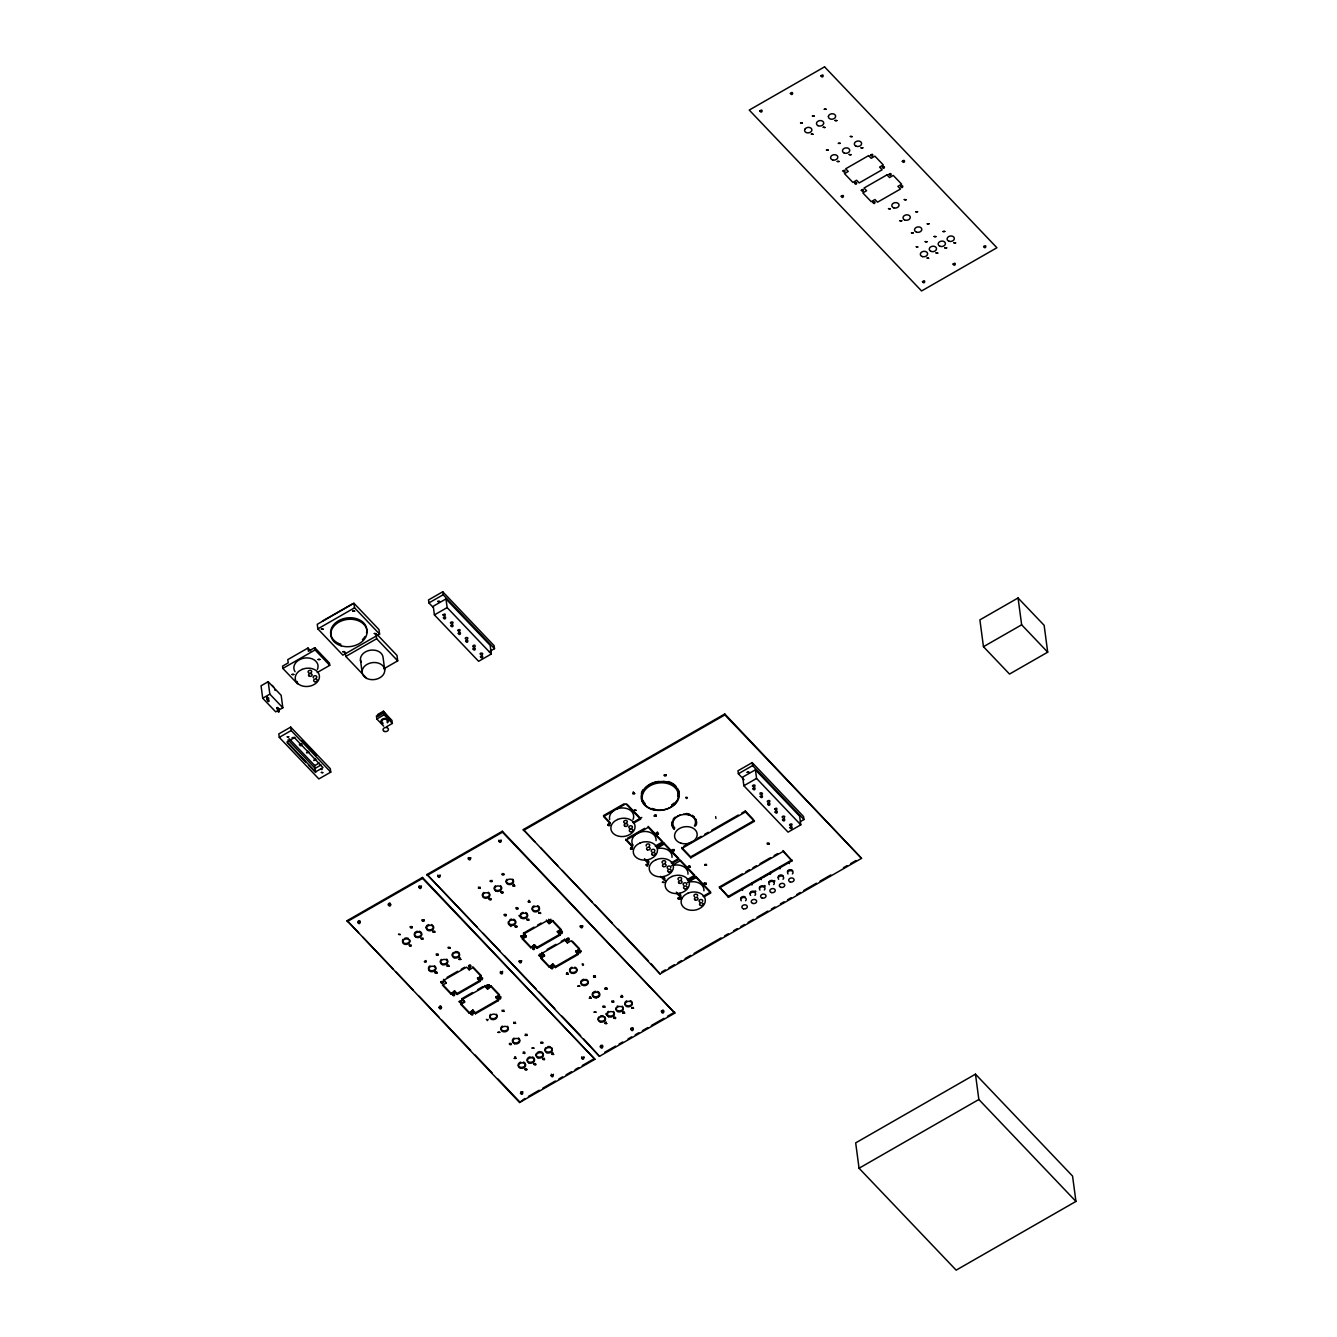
<?xml version="1.0" encoding="UTF-8"?>
<svg xmlns="http://www.w3.org/2000/svg" width="1337" height="1337" viewBox="0 0 1337 1337"><rect width="100%" height="100%" fill="white"/><g stroke="black" fill="none" stroke-linecap="round" stroke-linejoin="round"><path stroke-width="1.5" d="M540.9 1042.125L542.688 1042.208M580.174 925.839L581.328 926.942L582.865 925.973M470.875 857.769L469.287 858.972L468.284 857.585M600.263 1046.102C601.349 1049.545 604.909 1044.097 600.831 1045.4M426.319 926.825L426.386 928.463A3.643 2.724 -7.6 0 0 432.052 930.184A3.643 2.724 -7.6 0 0 431.584 925.488L430.681 925.321A3.643 2.724 -7.6 0 0 426.436 927.744M436.28 953.949L438.051 953.933M452.474 994.093C454.463 990.617 456.001 996.65 452.541 994.344M461.666 1000.845L459.243 1001.363M480.25 977.932L481.253 978.968L482.707 978.132M498.718 840.271L499.804 841.424L501.408 840.238M502.094 873.679L503.865 873.646M515.063 925.889L516.834 925.872M509.364 1043.478L511.135 1043.445M609.354 824.728C605.878 825.581 611.527 826.801 609.254 824.194M672.461 849.63L674.266 849.597M673.915 849.964C670.522 850.466 675.67 852.371 673.881 849.613M704.365 883.105L705.318 883.857M706.153 883.072L705.217 884.008M309.131 752.096L306.608 752.881L308.028 751.193M767.221 842.995L769.009 843.045M432.971 931.137L434.742 931.187M490.228 880.465L491.097 881.267L491.949 880.348M603.004 1006.059L604.759 1006.159M665.96 774.908L664.188 774.741L665.993 774.725M519.124 960.701L520.31 961.988L521.731 960.685M528.733 919.171L526.945 919.137M488.155 1019.429C486.167 1022.437 488.406 1019.095 486.35 1019.396M533.898 1063.517L534.65 1064.386L535.636 1063.55M421.122 937.855L421.84 938.741L422.843 937.922M502.177 1010.154L502.896 1011.056L503.848 1010.053M482.69 893.651L482.423 894.353A3.643 2.724 -7.6 0 0 487.337 897.027A3.643 2.724 -7.6 0 0 488.272 892.264M294.875 737.355L292.118 737.673M475.22 646.49C475.654 643.197 470.206 646.841 474.083 647.125M437.751 875.117L439.088 876.504L440.257 875.083M435.16 972.083L436.932 972.049L435.193 972.434M468.602 965.698C471.476 962.64 471.242 968.89 468.585 965.949M487.052 984.717L487.955 985.987L489.359 984.684M548.605 919.271L549.507 920.541L550.911 919.238M513.726 1022.17L514.595 1023.089L515.38 1022.153M608.034 824.177L609.655 824.678M608.803 825.247L609.003 823.742M672.21 849.647L674.049 850.098M689.658 867.044C690.109 864.254 686.199 868.047 689.608 867.061M678.076 897.963L678.711 898.815M678.411 898.882L680.132 899.199L678.945 898.865M678.845 899.049L679.363 897.829M704.098 883.122L706.07 883.423M706.404 864.337L704.649 864.538M580.943 951.242L578.486 951.192L580.927 950.757M581.645 1056.882L582.464 1058.336L584.135 1056.999M526.678 1068.931L524.906 1068.848M611.978 1000.761L612.747 1001.747L613.533 1000.694M633.337 1007.429L631.833 1007.797M443.249 981.96L440.826 981.742L443.182 981.241M449.9 947.398L448.162 947.231M478.462 887.049L479.114 888.069L480 887.066M316.234 760.018L313.777 760.469L315.014 758.631M322.167 769.46L320.93 769.427M409.339 944.54L409.974 945.577L410.96 944.741M685.68 797.487L687.402 797.47M582.314 964.746C583.484 966.785 584.202 963.359 582.197 963.81M525.341 1034.103L525.926 1035.172L526.878 1034.186M500.456 971.414L501.676 973.002L502.612 971.314M388.382 903.762L389.485 903.11M360.305 922.062C357.213 924.719 357.43 918.72 360.355 921.26M609.321 824.879L607.75 825.046M540.532 912.586L538.878 912.603M532.678 947.214L533.396 948.702L534.65 947.181M656.718 832.55C655.08 835.374 660.194 831.965 656.383 832.75M646.523 864.287L646.122 865.323L647.275 865.373M542.956 1058.169L543.474 1059.255L544.477 1058.302M678.427 897.779L677.909 898.648M754.787 786.49C756.508 783.499 750.007 785.538 753.483 786.858M687.201 797.704C685.731 800.144 687.368 796.819 685.731 797.571M605.076 1022.17L605.711 1023.29L606.346 1022.103M551.312 1074.179L551.897 1075.867L553.451 1074.279M769.544 802.1C771.516 799.208 764.881 800.88 768.207 802.401M522.934 937.137C524.305 933.56 518.121 937.621 522.65 937.287M439.271 1006.544L440.14 1006.059M447.21 964.98L448.831 965.347L447.243 965.815M452.558 623.56C454.948 620.886 448.162 621.872 451.221 623.744M520.929 1091.594L521.463 1093.415L522.817 1091.744M467.348 639.136C469.839 636.546 463.037 637.298 465.995 639.287M419.383 885.779C416.927 888.019 423.16 888.052 421.038 885.746M633.136 792.239C634.691 793.61 634.056 793.175 633.354 792.139M459.31 957.994L459.644 959.197L460.396 957.977M631.432 848.694L632.117 847.675L631.097 847.474M657.587 833.686L657.57 832.266M646.189 864.487L647.041 865.39M647.375 865.423C649.364 866.426 644.534 865.941 648.061 864.421M471.359 1012.477L471.526 1014.098L473.248 1012.828M784.201 817.759C786.708 815.169 779.889 815.921 782.847 817.91M679.28 898.915L679.865 897.745M791.604 825.547C793.961 822.188 786.54 824.862 790.952 825.748M523.335 1051.935L524.856 1052.353L523.486 1052.988M552.148 1052.904L552.549 1054.158L553.05 1052.871M322.418 621.087L352.366 603.906M353.937 603.254L317.253 624.312L317.855 628.875L342.89 655.147L379.591 634.106L378.973 629.543L353.937 603.254L354.539 607.817L379.591 634.106M317.855 628.875L354.539 607.817M310.652 650.835L307.978 648.027L287.773 659.626L288.224 662.885L282.558 666.144L282.859 668.416L297.533 683.809L297.232 681.536M317.203 672.528L329.738 665.341L329.437 663.068L314.763 647.66L308.412 651.303L307.978 648.027M282.859 668.416L315.064 649.932L314.763 647.66M268.185 681.703L261.049 685.797L262.704 698.232L275.689 711.852L282.826 707.758L281.171 695.34L268.185 681.703L269.84 694.137L282.826 707.758M489.175 651.737L494.506 648.662L494.105 645.687L442.748 591.773L428.525 599.945L428.926 602.92L433.205 607.416M262.704 698.232L269.84 694.137M428.926 602.92L443.149 594.764L442.748 591.773M266.698 697.229L268.72 698.131L268.369 701.524L266.698 697.229L268.369 701.524M267.082 700.187L267.433 696.794M366.856 678.527L345.798 656.434L376.65 638.735L376.165 635.092M445.973 598.943L433.255 606.246L434.408 614.903L478.613 661.297L491.331 653.994L490.178 645.336L445.973 598.943L447.143 607.6L491.331 653.994M434.408 614.903L447.143 607.6M276.809 707.841L278.848 708.76L278.48 712.153L276.809 707.841L278.848 708.76M384.003 668.701L397.707 660.846L396.972 655.381L377.335 634.757M290.697 727.094L278.815 733.913L279.283 737.372L318.858 778.936L330.757 772.117L330.289 768.658L290.697 727.094L291.165 730.554L330.757 772.117M279.283 737.372L291.165 730.554M390.387 720.108L383.435 711.217L377.753 714.493L378.003 716.331L382.265 713.891M386.51 726.776L392.359 723.434L391.958 720.442L383.736 711.802L376.432 715.997L376.833 718.972L383.686 726.175M376.833 718.972L384.12 714.794L383.736 711.802M315.599 771.85L287.037 741.885L294.424 737.64L322.986 767.605L315.599 771.85L314.763 765.583L319.192 763.043M321.047 764.998L315.131 768.391L288.007 739.913M427.021 874.482L502.344 831.263L674.817 1013.095L599.477 1056.33L427.021 874.482L477.276 927.243M347.119 920.675L422.459 877.456L594.915 1059.288L519.575 1102.507L347.119 920.675L358.6 932.725M427.138 875.434L502.478 832.199L502.344 831.263M347.236 921.611L422.576 878.392L422.459 877.456M523.285 829.575L724.771 713.975L861.546 858.354L660.043 973.954L523.285 829.575L534.783 841.658M523.402 830.528L724.888 714.911L724.771 713.975M612.012 810.707L603.455 815.62L610.123 822.606M612.797 810.255L623.995 803.821M1018.059 597.973L979.887 619.867L983.464 646.707L1009.519 674.065L1047.707 652.172L1044.13 625.315L1018.059 597.973L1021.652 624.814L1047.707 652.172M632.836 822.573L641.777 817.442M633.654 823.107L640.507 819.18L640.39 818.244L627.053 804.239M800.395 821.553L803.955 819.514L803.554 816.539L752.196 762.625L737.974 770.78L738.375 773.772L744.074 779.755M738.375 773.772L752.597 765.6L752.196 762.625M627.588 838.165L644.701 828.338M632.668 847.09L626 840.087L648.261 827.319L662.935 842.711L656.083 846.655M755.422 769.794L742.703 777.098L743.857 785.738L788.061 832.149L800.779 824.845L799.626 816.188L755.422 769.794L756.575 778.435L800.779 824.845M983.464 646.707L1021.652 624.814M743.857 785.738L756.575 778.435M655.247 846.104L662.801 841.775L648.127 826.366M658.322 846.421L664.088 843.112L678.745 858.504L671.191 862.85M657.353 847.992L664.205 844.065L664.088 843.112M530.772 947.766L534.399 944.657L530.772 947.766L522.383 938.975L526.143 936.819L523.469 933.193L534.065 927.109M537.591 925.087L541.117 923.065M447.093 977.347L457.689 971.28M461.215 969.241L464.741 967.219M523.586 934.128L546.549 920.976L549.089 923.65L552.699 920.558L549.089 923.65M450.87 993.959L442.48 985.168L446.24 983.013L443.7 980.322L466.646 967.152L469.187 969.843L472.914 967.704L481.303 976.495L477.576 978.634L480.133 981.325L457.187 994.477L454.496 990.851L450.87 993.959L454.63 991.803M523.519 937.304L526.026 935.867L523.469 933.193M683.491 846.471L692.315 841.408M697.63 838.366L701.156 836.344M704.683 834.305L708.226 832.282M711.752 830.26L738.258 815.052M741.784 813.03L745.327 811.007L752.982 819.046M690.778 857.819L690.661 856.867L754.252 820.383L754.386 821.319L690.778 857.819L681.853 848.443L745.444 811.943L745.327 811.007M672.026 863.384L678.878 859.457L664.205 844.065M671.592 865.707L680.149 860.794L694.822 876.203L687.97 880.13M534.533 945.61L537.09 948.301L560.036 935.131L557.345 931.505L561.072 929.365L552.699 920.558M477.576 978.634L481.17 975.559L472.797 966.751M557.479 932.441L561.206 930.301L552.816 921.511M537.09 948.301L536.956 947.348L559.902 934.179L557.345 931.505M457.187 994.477L457.053 993.541L480 980.372L477.443 977.698M547.117 949.404L555.941 944.34M561.222 941.298L564.766 939.276L567.44 942.903L571.166 940.763L579.556 949.571L575.829 951.71L578.369 954.384L555.423 967.553L552.749 963.927L549.123 967.019L552.883 964.863M469.22 1013.212L472.847 1010.12L469.22 1013.212L460.83 1004.421L464.591 1002.265L461.917 998.639L472.496 992.555M477.794 989.514L483.092 986.489M564.766 939.276L564.882 940.229L541.936 953.398L544.493 956.072L540.733 958.228L549.123 967.019M462.034 999.575L484.98 986.422L487.537 989.096L491.147 986.021L487.537 989.096M541.819 952.445L544.376 955.119L540.599 957.275L548.989 966.083M461.967 1002.75L464.474 1001.313L461.917 998.639M687.151 879.596L694.705 875.25L680.032 859.858M688.421 880.933L695.975 876.587L710.649 891.996L703.095 896.325M687.536 882.453L696.109 877.54L695.975 876.587M575.829 951.71L579.422 948.618L572.437 941.281M472.98 1011.056L475.521 1013.747L498.484 1000.577L495.793 996.951L499.52 994.812L491.147 986.021M495.927 997.887L499.654 995.764L491.264 986.957M555.423 967.553L555.306 966.601L578.252 953.431L575.695 950.757M475.521 1013.747L475.404 1012.794L498.35 999.625L495.793 996.951M782.964 850.516L792.039 860.844L728.431 897.344L719.373 886.999L742.336 873.83M745.862 871.808L749.405 869.769M752.932 867.746L756.475 865.724M760.001 863.685L770.597 857.619M774.14 855.58L777.666 853.558M703.93 896.876L710.783 892.949L696.109 877.54M719.49 887.952L783.098 851.468L792.039 860.844M728.431 897.344L728.314 896.392L791.905 859.908M763.277 877.072L770.563 872.894M596.051 997.903L599.578 995.898M661.715 971.966L665.308 969.91M668.918 967.838L674.316 964.746M677.909 962.69L681.502 960.618M685.112 958.562L690.51 955.454M694.104 953.398L721.094 937.906M724.687 935.85L728.281 933.778M733.679 930.686L737.272 928.63M740.882 926.558L744.475 924.502M748.068 922.43L753.466 919.338M757.076 917.266L767.856 911.082M771.466 909.01L775.059 906.954M780.457 903.845L784.05 901.79M787.66 899.717L791.253 897.662M796.651 894.57L800.245 892.498M803.838 890.425L816.439 883.205M820.032 881.15L830.829 874.95M843.43 867.73L847.023 865.657M850.616 863.602L856.014 860.493M604.725 1052.286L615.488 1046.119M619.081 1044.063L622.674 1041.991M628.056 1038.916L631.632 1036.86M635.225 1034.788L638.819 1032.732M642.395 1030.677L647.777 1027.585M651.37 1025.529L663.921 1018.326M667.514 1016.27L674.684 1012.159M519.575 1102.507L524.823 1098.479M528.416 1096.424L539.179 1090.24M542.772 1088.184L555.323 1080.981M558.916 1078.926L562.493 1076.87M566.086 1074.814L571.467 1071.722M575.06 1069.667L578.637 1067.611M582.23 1065.556L592.993 1059.372M975.475 1074.163L855.68 1142.884L859.056 1168.237L956.156 1270.15L1075.951 1201.428L1072.558 1176.075L975.475 1074.163L978.851 1099.499L1075.951 1201.428M859.056 1168.237L978.851 1099.499M528.566 900.453L528.9 901.723L529.469 900.453M566.788 972.617L567.055 973.904L567.69 972.634M621.354 995.363L621.354 996.617L622.407 995.53M481.855 654.829C485.097 652.907 478.395 652.055 480.518 654.712M689.14 867.128C692.482 864.989 685.781 866.66 689.825 866.978M560.972 930.97L560.838 932.725L562.409 931.254M539.897 953.933C536.822 956.039 543.607 956.089 540.85 953.916M679.614 898.715L678.594 899.066M589.851 996.733L590.219 998.037L590.536 996.717M514.728 1056.865L514.862 1058.152L515.614 1056.932M499.486 996.399L499.236 998.154L500.89 996.733M513.492 884.426L513.525 885.729L514.177 884.442M761.355 794.629C765.031 793.376 758.864 791.22 760.101 794.295M657.336 832.282L656.5 833.068L657.704 833.586M646.941 865.574L647.459 864.337M630.746 848.828L631.315 847.508M440.842 1006.042L441.528 1007.563L439.188 1007.563M301.46 743.807C296.697 743.021 301.61 748.302 301.928 744.224M390.187 903.16L390.655 904.731L388.332 904.564M424.514 961.27L426.102 960.568M724.888 714.911L861.546 858.354M752.597 765.6L803.955 819.514M745.444 811.943L754.386 821.319M443.149 594.764L494.506 648.662M690.661 856.867L681.72 847.491L681.853 848.443M719.373 886.999L728.314 896.392M640.507 819.18L625.85 803.788L603.572 816.556L610.24 823.559M632.535 846.137L625.866 839.135L626 840.087M644.484 858.688L648.478 862.883M661.765 876.821L665.776 881.033M676.388 892.163L681.72 897.762M644.618 859.624L648.612 863.836M660.562 876.37L664.556 880.565M676.505 893.116L681.837 898.715M376.65 638.735L397.707 660.846M540.532 847.691L557.796 865.808M562.108 870.337L592.324 902.04M595.199 905.065L612.446 923.182M618.212 929.215L648.412 960.935M651.286 963.944L660.043 973.954M502.478 832.199L674.817 1013.095M384.12 714.794L392.359 723.434M315.064 649.932L329.738 665.341M546.415 920.023L548.972 922.697M564.882 940.229L567.44 942.903M518.89 915.544L521.53 918.318M605.694 1013.897L608.335 1016.672M534.399 944.657L536.956 947.348M552.749 963.927L555.306 966.601M530.639 946.83L522.266 938.022L522.383 938.975M508.327 923.75L510.968 926.524M272.196 685.396L273.734 687.001M267.835 699.752L269.121 701.106M279.232 711.735L277.561 707.423M302.162 740.364L316.434 755.355M483.025 933.276L500.255 951.359M504.567 955.888L536.154 989.046M539.028 992.071L554.822 1008.65M562.008 1016.187L580.676 1035.774M583.55 1038.799L599.477 1056.33M422.576 878.392L594.915 1059.288M289.059 738.609L314.763 765.583M287.305 742.82L305.672 762.123M308.513 765.082L315.582 772.502M484.863 985.469L487.42 988.143M454.496 990.851L457.053 993.541M472.847 1010.12L475.404 1012.794M443.75 985.687L450.736 993.007M469.086 1012.276L460.713 1003.469L460.83 1004.421M362.912 937.254L393.061 968.907M395.936 971.932L413.166 990.015M418.916 996.048L439.021 1017.156M441.895 1020.164L470.624 1050.314M474.919 1054.843L492.166 1072.926M497.899 1078.959L519.441 1101.571M655.865 814.868L654.244 815.57L655.966 815.035M520.745 935.8L522.232 936.452L523.185 935.282M789.131 861.697L789.365 863.552M779.772 867.061L780.006 868.916M770.279 872.309L770.53 874.147M761.054 877.807L761.288 879.646M751.695 883.172L751.929 885.027M742.336 888.537L742.57 890.392M715.679 816.606L715.93 818.495M579.422 948.618L579.556 949.571M559.902 934.179L560.036 935.131M544.376 955.119L544.493 956.072M526.026 935.867L526.143 936.819M498.35 999.625L498.484 1000.577M481.17 975.559L481.303 976.495M480 980.372L480.133 981.325M469.07 968.89L469.187 969.843M464.474 1001.313L464.591 1002.265M446.24 983.013L443.566 979.369L443.7 980.322M384.722 669.787A11.381 8.54 -7.6 0 0 367.023 664.389A11.381 8.54 -7.6 0 0 368.511 679.096A11.381 8.54 -7.6 0 0 384.722 669.787L383.05 657.336A11.381 8.54 -7.6 0 0 369.43 650.384A11.381 8.54 -7.6 0 0 361.057 662.082M383.435 711.217L383.686 713.072M360.455 659.926L362.126 672.394M345.314 652.79L345.798 656.434M678.06 789.214A19.102 14.339 -7.6 0 1 678.812 796.601M676.472 801.415A19.102 14.339 -7.6 0 1 672.16 805.459M654.963 809.169A19.102 14.339 -7.6 0 1 651.854 808.467M644.384 804.038A19.102 14.339 -7.6 0 1 642.144 800.813M641.392 793.426A19.102 14.339 -7.6 0 1 642.947 789.766M668.35 781.577A19.102 14.339 -7.6 0 1 675.82 785.989M674.216 829.508A12.284 9.209 -7.6 0 1 681.82 814.801A12.284 9.209 -7.6 0 1 696.343 824.728M788.061 873.963A2.724 2.056 -7.6 0 1 788.579 871.189A2.724 2.056 -7.6 0 1 792.256 871.122A2.724 2.056 -7.6 0 1 792.373 873.897M778.702 879.328A2.724 2.056 -7.6 0 1 779.22 876.554A2.724 2.056 -7.6 0 1 782.897 876.487A2.724 2.056 -7.6 0 1 783.014 879.261M769.343 884.693A2.724 2.056 -7.6 0 1 769.861 881.919A2.724 2.056 -7.6 0 1 773.538 881.868A2.724 2.056 -7.6 0 1 773.655 884.626M759.984 890.074A2.724 2.056 -7.6 0 1 760.502 887.283A2.724 2.056 -7.6 0 1 764.179 887.233A2.724 2.056 -7.6 0 1 764.296 890.007M750.625 895.439A2.724 2.056 -7.6 0 1 751.143 892.665A2.724 2.056 -7.6 0 1 754.82 892.598A2.724 2.056 -7.6 0 1 754.937 895.372M741.266 900.804A2.724 2.056 -7.6 0 1 741.784 898.029A2.724 2.056 -7.6 0 1 745.461 897.963A2.724 2.056 -7.6 0 1 745.578 900.737M759.383 888.152A2.724 2.056 -7.6 0 1 759.65 887.083M760.034 886.615A2.724 2.056 -7.6 0 1 764.664 886.999M768.792 882.236A2.724 2.056 -7.6 0 1 769.009 881.718M769.393 881.25A2.724 2.056 -7.6 0 1 774.023 881.635M778.101 877.406A2.724 2.056 -7.6 0 1 778.368 876.353M778.752 875.869A2.724 2.056 -7.6 0 1 780.607 875.05M781.326 875.05A2.724 2.056 -7.6 0 1 783.382 876.27M750.024 893.517A2.724 2.056 -7.6 0 1 750.291 892.447M750.675 891.98A2.724 2.056 -7.6 0 1 755.305 892.381M695.741 819.029A12.284 9.209 -7.6 0 1 695.223 826.132M674.099 828.556A12.284 9.209 -7.6 0 1 672.177 821.737M673.163 819.38A12.284 9.209 -7.6 0 1 674.918 817.258M686.466 813.531A12.284 9.209 -7.6 0 1 689.508 814.116M692.182 815.286A12.284 9.209 -7.6 0 1 694.304 816.957M740.665 898.882A2.724 2.056 -7.6 0 1 740.932 897.829M741.316 897.344A2.724 2.056 -7.6 0 1 745.16 896.91M787.46 872.042A2.724 2.056 -7.6 0 1 787.727 870.972M788.111 870.504A2.724 2.056 -7.6 0 1 789.966 869.685M790.685 869.668A2.724 2.056 -7.6 0 1 792.741 870.905M597.522 991.469A3.643 2.724 -7.6 0 1 599.21 995.029A3.643 2.724 -7.6 0 1 594.38 996.583A3.643 2.724 -7.6 0 1 592.675 993.04M593.193 992.405A3.643 2.724 -7.6 0 1 595.667 991.319M537.675 905.734A3.643 2.724 -7.6 0 1 538.443 909.862A3.643 2.724 -7.6 0 1 532.895 910.029A3.643 2.724 -7.6 0 1 534.065 905.851M506.339 881.551A3.643 2.724 -7.6 0 1 510.584 879.128L511.486 879.295A3.643 2.724 -7.6 0 1 511.954 884.008A3.643 2.724 -7.6 0 1 506.288 882.27L506.222 880.632A3.643 2.724 -7.6 0 1 507.041 879.278M500.623 885.762A3.643 2.724 -7.6 0 1 500.255 889.657A3.643 2.724 -7.6 0 1 495.141 889.673A3.643 2.724 -7.6 0 1 495.509 885.779M574.793 967.186A3.643 2.724 -7.6 0 1 576.481 970.746A3.643 2.724 -7.6 0 1 571.651 972.3A3.643 2.724 -7.6 0 1 569.946 968.74M570.464 968.105A3.643 2.724 -7.6 0 1 572.019 967.219M622.206 1006.176A3.643 2.724 -7.6 0 1 620.435 1010.839A3.643 2.724 -7.6 0 1 616.09 1007.663M617.076 1006.393A3.643 2.724 -7.6 0 1 617.844 1005.925M483.175 892.999A3.643 2.724 -7.6 0 1 483.844 892.464M613.482 1011.457A3.643 2.724 -7.6 0 1 611.26 1016.02A3.643 2.724 -7.6 0 1 607.282 1012.577M607.733 1011.925A3.643 2.724 -7.6 0 1 608.385 1011.357M513.525 919.238A3.643 2.724 -7.6 0 1 515.38 922.563A3.643 2.724 -7.6 0 1 511.035 924.519A3.643 2.724 -7.6 0 1 508.411 921.527M509.915 919.672A3.643 2.724 -7.6 0 1 511.687 919.104M525.708 912.519A3.643 2.724 -7.6 0 1 526.427 916.798A3.643 2.724 -7.6 0 1 520.728 916.53A3.643 2.724 -7.6 0 1 522.968 912.402M604.742 1016.722A3.643 2.724 -7.6 0 1 604.057 1020.432A3.643 2.724 -7.6 0 1 599.16 1020.532A3.643 2.724 -7.6 0 1 598.993 1016.839M600.53 1015.936A3.643 2.724 -7.6 0 1 603.305 1015.886M585.807 979.352A3.643 2.724 -7.6 0 1 586.676 983.999A3.643 2.724 -7.6 0 1 580.86 982.545M580.843 981.826A3.643 2.724 -7.6 0 1 581.562 980.472M582.213 979.921A3.643 2.724 -7.6 0 1 583.951 979.269M632.017 1002.215A3.643 2.724 -7.6 0 1 629.426 1005.725A3.643 2.724 -7.6 0 1 624.997 1004.02M624.997 1002.6A3.643 2.724 -7.6 0 1 626.702 1000.845M630.329 1000.644A3.643 2.724 -7.6 0 1 631.649 1001.58M512.773 879.194A3.643 2.724 -7.6 0 1 510.985 883.423A3.643 2.724 -7.6 0 1 506.171 881.317M551.746 1047.773A3.643 2.724 -7.6 0 1 550.677 1051.45A3.643 2.724 -7.6 0 1 545.814 1051.233A3.643 2.724 -7.6 0 1 546.048 1047.523M547.669 1046.721A3.643 2.724 -7.6 0 1 550.426 1046.838M507.408 1026.298A3.643 2.724 -7.6 0 1 506.773 1030.192A3.643 2.724 -7.6 0 1 501.676 1030.008A3.643 2.724 -7.6 0 1 502.311 1026.114M433.305 925.989A3.643 2.724 -7.6 0 1 430.631 929.733A3.643 2.724 -7.6 0 1 426.269 927.51M426.319 926.792A3.643 2.724 -7.6 0 1 426.62 926.106M427.138 925.471A3.643 2.724 -7.6 0 1 428.676 924.586M431.45 924.536A3.643 2.724 -7.6 0 1 432.252 924.886M525.257 1063.517A3.643 2.724 -7.6 0 1 521.664 1067.394A3.643 2.724 -7.6 0 1 518.572 1063.65M519.09 1063.032A3.643 2.724 -7.6 0 1 520.628 1062.13M523.402 1062.079A3.643 2.724 -7.6 0 1 524.839 1062.915M496.929 1015.518A3.643 2.724 -7.6 0 1 493.119 1018.677A3.643 2.724 -7.6 0 1 489.743 1015.635M490.044 1014.933A3.643 2.724 -7.6 0 1 490.562 1014.298M496.311 1014.215A3.643 2.724 -7.6 0 1 496.729 1014.833M532.059 1056.899A3.643 2.724 -7.6 0 1 534.265 1060.091A3.643 2.724 -7.6 0 1 530.104 1062.28A3.643 2.724 -7.6 0 1 527.162 1059.472M527.38 1058.77A3.643 2.724 -7.6 0 1 527.831 1058.119M528.483 1057.55A3.643 2.724 -7.6 0 1 530.187 1056.865M446.558 959.114A3.643 2.724 -7.6 0 1 446.525 962.991A3.643 2.724 -7.6 0 1 441.394 963.258A3.643 2.724 -7.6 0 1 441.427 959.381M459.477 954.25A3.643 2.724 -7.6 0 1 454.346 956.941A3.643 2.724 -7.6 0 1 453.393 952.496M455.048 951.743A3.643 2.724 -7.6 0 1 457.789 951.927M458.507 952.345A3.643 2.724 -7.6 0 1 459.393 953.548M519.658 1039.802A3.643 2.724 -7.6 0 1 514.478 1042.776A3.643 2.724 -7.6 0 1 514.01 1038.08M518.405 1037.997A3.643 2.724 -7.6 0 1 519.475 1039.116M409.473 939.543A3.643 2.724 -7.6 0 1 406.515 943.437A3.643 2.724 -7.6 0 1 402.521 940.546L402.788 939.844A3.643 2.724 -7.6 0 1 403.273 939.192M404.777 938.256A3.643 2.724 -7.6 0 1 406.649 937.989L407.551 938.139A3.643 2.724 -7.6 0 1 408.37 938.457M542.855 1052.921A3.643 2.724 -7.6 0 1 539.596 1057.166A3.643 2.724 -7.6 0 1 536.572 1053.172M537.942 1052.102A3.643 2.724 -7.6 0 1 542.304 1052.369M434.425 965.782A3.643 2.724 -7.6 0 1 433.74 970.344A3.643 2.724 -7.6 0 1 428.475 968.439M428.508 967.721A3.643 2.724 -7.6 0 1 430.013 965.866M421.255 932.524A3.643 2.724 -7.6 0 1 419.283 936.385A3.643 2.724 -7.6 0 1 414.503 934.864A3.643 2.724 -7.6 0 1 417.294 931.254M419.166 931.254A3.643 2.724 -7.6 0 1 420.72 931.956M340.868 644.284A18.2 13.654 -7.6 0 1 331.76 627.621A18.2 13.654 -7.6 0 1 353.62 618.012A18.2 13.654 -7.6 0 1 366.539 633.003M365.051 636.479A18.2 13.654 -7.6 0 1 362.461 639.621M274.753 689.976A3.426 2.574 -7.6 0 1 275.355 690.444M295.042 671.692A12.167 9.125 -7.6 0 1 305.271 657.971A12.167 9.125 -7.6 0 1 317.404 669.419M313.51 677.943A1.822 1.37 -7.6 0 1 313.978 676.021A1.822 1.37 -7.6 0 1 316.501 676.238A1.822 1.37 -7.6 0 1 316.017 678.16M309.382 673.063A1.822 1.37 -7.6 0 1 308.346 671.107A1.822 1.37 -7.6 0 1 311.203 670.706A1.822 1.37 -7.6 0 1 310.752 672.879M755.238 890.91A3.693 2.758 -7.6 0 1 755.873 891.411M764.597 885.545A3.693 2.758 -7.6 0 1 765.232 886.047M774.457 880.548A3.693 2.758 -7.6 0 1 774.892 881.167M383 723.802A3.693 2.758 -7.6 0 1 381.429 719.974A3.693 2.758 -7.6 0 1 386.727 718.821A3.693 2.758 -7.6 0 1 387.379 722.849M382.817 722.866A2.724 2.056 -7.6 0 1 382.382 720.125A2.724 2.056 -7.6 0 1 385.975 719.356A2.724 2.056 -7.6 0 1 387.045 721.947M616.307 809.186A12.167 9.125 -7.6 0 1 629.643 809.821A12.167 9.125 -7.6 0 1 633.019 819.481M609.672 819.531A12.167 9.125 -7.6 0 1 613.666 810.64M630.295 828.505A1.822 1.37 -7.6 0 1 628.992 826.65A1.822 1.37 -7.6 0 1 631.799 826.032A1.822 1.37 -7.6 0 1 631.649 828.221M624.997 823.124A1.822 1.37 -7.6 0 1 623.961 821.152A1.822 1.37 -7.6 0 1 626.836 820.751A1.822 1.37 -7.6 0 1 626.385 822.923M678.177 792.941A18.2 13.654 -7.6 0 1 677.926 796.534M673.848 803.153A18.2 13.654 -7.6 0 1 671.592 804.958M645.136 803.604A18.2 13.654 -7.6 0 1 642.997 800.545M642.295 793.51A18.2 13.654 -7.6 0 1 658.74 781.426M663.47 781.36A18.2 13.654 -7.6 0 1 677.207 789.498M683.341 814.266A11.381 8.54 -7.6 0 1 694.404 825.882M674.834 828.121A11.381 8.54 -7.6 0 1 680.449 814.885M633.086 845.268A12.167 9.125 -7.6 0 1 641.727 831.781A12.167 9.125 -7.6 0 1 656.083 840.622M651.854 851.786A1.822 1.37 -7.6 0 1 651.671 849.864A1.822 1.37 -7.6 0 1 654.228 849.563A1.822 1.37 -7.6 0 1 654.411 851.485M646.339 846.054A1.822 1.37 -7.6 0 1 646.924 844.232A1.822 1.37 -7.6 0 1 649.347 844.366A1.822 1.37 -7.6 0 1 649.18 846.221M649.03 862.014A12.167 9.125 -7.6 0 1 648.044 859.791M657.67 848.527A12.167 9.125 -7.6 0 1 672.026 857.368M667.815 868.515A1.822 1.37 -7.6 0 1 667.514 866.694A1.822 1.37 -7.6 0 1 669.921 866.175A1.822 1.37 -7.6 0 1 670.622 867.914M662.567 863.067A1.822 1.37 -7.6 0 1 662.634 861.128A1.822 1.37 -7.6 0 1 665.191 861.028A1.822 1.37 -7.6 0 1 665.124 862.967M664.99 878.743A12.167 9.125 -7.6 0 1 663.988 876.537M673.631 865.273A12.167 9.125 -7.6 0 1 687.97 874.114M683.759 885.261A1.822 1.37 -7.6 0 1 683.458 883.439A1.822 1.37 -7.6 0 1 685.864 882.921A1.822 1.37 -7.6 0 1 686.566 884.659M678.511 879.813A1.822 1.37 -7.6 0 1 678.578 877.874A1.822 1.37 -7.6 0 1 681.135 877.774A1.822 1.37 -7.6 0 1 681.085 879.713M680.934 895.489A12.167 9.125 -7.6 0 1 679.948 893.283M689.574 882.002A12.167 9.125 -7.6 0 1 703.93 890.843M700.103 902.174A1.822 1.37 -7.6 0 1 699.251 900.403A1.822 1.37 -7.6 0 1 701.674 899.617A1.822 1.37 -7.6 0 1 702.527 901.389M694.471 896.559A1.822 1.37 -7.6 0 1 694.421 894.704A1.822 1.37 -7.6 0 1 696.861 894.369A1.822 1.37 -7.6 0 1 697.329 896.158M541.034 1043.077L542.805 1042.977L541.034 1043.077M620.936 996.884L622.708 996.784L620.936 996.884M943.036 231.535L944.808 231.435L943.036 231.535M525.274 1035.39L527.062 1035.306L525.274 1035.39M605.176 989.196L606.965 989.113L605.176 989.196M605.059 988.26L606.831 988.16L605.059 988.26M927.276 223.847L929.065 223.747L927.276 223.847M500.305 972.868C502.745 976.595 503.748 969.425 500.305 972.868M580.308 926.792C582.748 930.502 583.751 923.332 580.308 926.792M902.291 161.326C904.748 165.036 905.751 157.883 902.291 161.326M450.82 625.683C453.21 629.409 454.279 622.257 450.82 625.683M760.252 796.534C762.658 800.261 763.728 793.092 760.252 796.534M388.399 904.982C390.705 908.759 391.958 901.606 388.399 904.982M468.301 858.789C470.607 862.566 471.861 855.413 468.301 858.789M790.401 93.423C792.707 97.2 793.961 90.064 790.401 93.423M520.494 1093.231C522.784 1097.008 524.054 1089.872 520.494 1093.231M600.397 1047.038C602.686 1050.832 603.956 1043.679 600.397 1047.038M922.497 281.689C924.786 285.466 926.056 278.313 922.497 281.689M287.271 736.804L288.692 736.787L287.271 736.804M292.001 674.5L293.789 674.466L292.001 674.5M318.139 659.492L319.944 659.459L318.139 659.492M357.865 922.513C360.104 926.324 361.475 919.171 357.865 922.513M437.7 601.449L439.505 601.416L437.7 601.449M418.949 887.417C421.188 891.211 422.542 884.075 418.949 887.417M422.191 919.873L423.963 919.839L422.191 919.873M422.308 920.825L424.08 920.792L422.308 920.825M424.498 961.721L426.286 961.687L424.498 961.721M437.767 876.32C440.007 880.13 441.377 872.977 437.767 876.32M436.397 954.902L438.185 954.869L436.397 954.902M435.294 973.035L437.065 973.002L435.294 973.035M465.644 641.208C467.883 645.002 469.237 637.866 465.644 641.208M473.047 648.98C475.287 652.774 476.657 645.637 473.047 648.98M452.625 994.795C454.68 998.288 455.917 991.736 452.625 994.795M480.451 656.751C482.707 660.562 484.061 653.409 480.451 656.751M459.059 959.398L460.83 959.364L459.059 959.398M459.31 1001.831C461.365 1005.307 462.619 998.756 459.31 1001.831M468.735 966.634C470.791 970.127 472.028 963.576 468.735 966.634M470.975 1014.064C473.031 1017.541 474.267 1010.989 470.975 1014.064M480.384 978.868C482.44 982.361 483.693 975.809 480.384 978.868M487.086 985.904C489.141 989.38 490.378 982.829 487.086 985.904M498.851 841.224C501.091 845.034 502.445 837.881 498.851 841.224M502.211 874.632L503.982 874.599L502.211 874.632M504.4 915.527L506.171 915.678L504.484 915.344M504.283 914.575L506.054 914.541L504.283 914.575M497.999 1032.348L499.771 1032.331L497.999 1032.348M516.299 908.709L518.087 908.692L516.299 908.709M516.182 907.773L517.937 907.923L516.249 907.589M515.196 926.842L516.968 926.808L515.196 926.842M509.497 1044.414L511.252 1044.565L509.564 1044.247M513.776 1023.29L515.547 1023.273L513.776 1023.29M514.277 1058.352L516.049 1058.319L514.277 1058.352M532.527 948.601C534.583 952.094 535.819 945.543 532.527 948.601M538.961 913.204L540.733 913.355L539.028 913.037M539.212 955.637C541.268 959.13 542.521 952.579 539.212 955.637M548.638 920.458C550.694 923.934 551.93 917.383 548.638 920.458M542.889 1059.439L544.644 1059.589L542.956 1059.272M550.744 966.918C552.799 970.411 554.053 963.86 550.744 966.918M550.877 967.871C552.916 971.347 554.17 964.796 550.877 967.871M560.287 932.674C562.342 936.167 563.596 929.616 560.287 932.674M566.855 938.758C568.91 942.251 570.164 935.699 566.855 938.758M566.988 939.71C569.044 943.187 570.281 936.652 566.988 939.71M577.902 986.154L579.673 986.138L577.902 986.154M589.4 998.238L591.171 998.204L589.4 998.238M593.678 977.113L595.45 977.08L593.678 977.113M593.544 976.16L595.333 976.127L593.544 976.16M594.18 1012.159L595.951 1012.142L594.18 1012.159M632.886 793.643L634.674 793.61L632.886 793.643M630.496 848.828L632.284 848.794L630.496 848.828M622.658 1012.31L624.429 1012.276L622.658 1012.31M622.775 1013.245L624.563 1013.229L622.775 1013.245M654.345 816.172L656.149 816.138L654.345 816.172M656.651 833.82L658.439 833.803L656.651 833.82M664.322 775.61L666.127 775.577L664.322 775.61M662.4 882.32L664.171 882.47L662.467 882.136M688.538 867.312L690.343 867.278L688.538 867.312M759.867 110.971C762.107 114.765 763.46 107.629 759.867 110.971M704.499 884.058L706.287 884.024L704.499 884.058M747.149 772.285L748.937 772.268L747.149 772.285M820.935 75.875C823.191 79.668 824.545 72.532 820.935 75.875M824.311 109.266L826.082 109.25L824.311 109.266M774.691 809.069C776.931 812.863 778.284 805.726 774.691 809.069M775.092 812.044C777.332 815.854 778.686 808.701 775.092 812.044M828.439 116.219L828.388 116.921A3.643 2.724 -7.6 0 0 834.054 118.642A3.643 2.724 -7.6 0 0 833.586 113.946L832.684 113.762A3.643 2.724 -7.6 0 0 828.439 116.202M826.5 150.162L828.288 150.145L826.5 150.162M782.496 819.832C784.735 823.625 786.089 816.489 782.496 819.832M837.28 161.493L839.068 161.459L837.28 161.493M838.399 143.36L840.188 143.326L838.399 143.36M789.9 827.603C792.139 831.397 793.51 824.26 789.9 827.603M854.627 183.253C856.683 186.745 857.919 180.194 854.627 183.253M861.061 147.855L862.833 147.822L861.061 147.855M861.312 190.289C863.368 193.765 864.621 187.213 861.312 190.289M870.738 155.092C872.794 158.585 874.03 152.034 870.738 155.092M872.961 202.505C875.016 205.998 876.27 199.447 872.961 202.505M882.387 167.326C884.442 170.802 885.679 164.267 882.387 167.326M889.072 174.362C891.127 177.838 892.381 171.286 889.072 174.362M899.985 220.806L901.773 220.772L899.985 220.806M911.483 232.872L913.271 232.855L911.483 232.872M915.778 211.747L917.55 211.731L915.778 211.747M916.263 246.81L918.034 246.961L916.346 246.643M944.875 247.897L946.663 247.863L944.875 247.897M704.749 865.123L706.538 865.106L704.749 865.123M342.84 651.687L344.628 651.687L342.84 651.687M634.223 810.272L636.011 810.306L634.223 810.272M443.032 614.836C445.037 618.73 446.792 611.611 443.032 614.836M443.416 617.828C445.438 621.705 447.193 614.602 443.416 617.828M752.865 788.663C754.887 792.557 756.642 785.437 752.865 788.663M498.751 998.087C500.573 1001.647 502.211 995.146 498.751 998.087M578.654 951.894C580.475 955.454 582.113 948.952 578.654 951.894M900.737 186.528C902.575 190.105 904.213 183.587 900.737 186.528M767.354 843.948L769.143 843.998L767.354 843.948M410.325 926.658L412.08 926.708L410.325 926.658M410.442 927.594L412.214 927.661L410.442 927.594M433.088 932.073L434.859 932.14L433.088 932.073M490.345 881.417L492.116 881.467L490.345 881.417M512.99 885.896L514.762 885.946L512.99 885.896M812.445 116.052L814.216 116.118L812.445 116.052M835.09 120.531L836.862 120.597L835.09 120.531M321.398 629.125L323.17 629.192L321.398 629.125M581.628 1058.085C583.5 1062.029 585.506 1054.943 581.628 1058.085M661.414 1010.939C663.269 1014.883 665.274 1007.814 661.414 1010.939M661.531 1011.892C663.403 1015.836 665.408 1008.75 661.531 1011.892M983.631 246.543C985.503 250.47 987.508 243.401 983.631 246.543M525.073 1069.617L526.828 1069.7L525.073 1069.617M604.976 1023.423L606.731 1023.507L604.976 1023.423M927.076 258.074L928.797 258.325L927.159 257.907M551.078 1075.6C552.916 1079.561 554.972 1072.491 551.078 1075.6M630.847 1028.471C632.685 1032.415 634.741 1025.345 630.847 1028.471M630.98 1029.423C632.819 1033.367 634.874 1026.298 630.98 1029.423M953.08 264.058C954.919 268.002 956.974 260.949 953.08 264.058M532.109 1048.058L533.881 1048.158L532.109 1048.058M612.012 1001.881L613.783 1001.965L612.012 1001.881M934.112 236.515L935.883 236.616L934.112 236.515M523.218 1053.188L524.94 1053.472L523.319 1053.021M603.121 1006.995L604.892 1007.112L603.121 1006.995M925.221 241.646L926.976 241.763L925.221 241.646M551.847 1054.291L553.602 1054.392L551.847 1054.291M631.749 1008.098L633.504 1008.198L631.749 1008.098M953.849 242.749L955.604 242.849L953.849 242.749M457.872 630.329C459.577 634.323 461.85 627.287 457.872 630.329M458.273 633.303C459.978 637.298 462.251 630.262 458.273 633.303M767.705 804.155C769.427 808.15 771.7 801.114 767.705 804.155M441.009 982.444C442.48 986.138 444.72 979.703 441.009 982.444M843.012 170.902C844.483 174.579 846.722 168.161 843.012 170.902M352.851 611.026L354.623 611.193L352.851 611.026M439.238 1007.73C440.792 1011.775 443.316 1004.789 439.238 1007.73M519.241 961.654C520.795 965.682 523.319 958.696 519.241 961.654M841.24 196.188C842.795 200.232 845.318 193.23 841.24 196.188M448.346 948L450.084 948.184L448.346 948M528.249 901.807L529.987 901.99L528.249 901.807M850.332 136.458L852.087 136.625L850.332 136.458M398.576 934.346L400.315 934.53L398.576 934.346M478.479 888.152L480.217 888.353L478.479 888.152M800.579 122.803L802.317 122.987L800.579 122.803M321.381 772.468L322.769 772.636L321.381 772.468M447.226 966.099L448.948 966.3L447.226 966.099M527.129 919.906L528.85 920.107L527.129 919.906M849.212 154.557L850.95 154.758L849.212 154.557M534.031 1064.453L535.769 1064.67L534.031 1064.453M566.437 973.971L568.175 974.188L566.437 973.971M613.8 1017.323L615.538 1017.541L613.8 1017.323M613.934 1018.276L615.655 1018.476L614.051 1018.109M888.537 208.622L890.275 208.823L888.537 208.622M936.034 252.91L937.755 253.128L936.034 252.91M409.356 945.643L411.077 945.861L409.356 945.643M489.125 898.497L490.863 898.731L489.125 898.497M489.258 899.45L490.98 899.667L489.258 899.45M811.358 134.101L813.08 134.318L811.358 134.101M374.327 633.521L376.081 633.755L374.327 633.521M421.239 938.808L422.96 939.042L421.239 938.808M501.024 891.662L502.745 891.913L501.024 891.662M501.141 892.615L502.862 892.849L501.141 892.615M823.241 127.249L824.962 127.5L823.241 127.249M502.294 1011.106L504.032 1011.357L502.294 1011.106M904.297 199.564L906.035 199.815L904.297 199.564M402.905 940.78L402.654 941.482A3.643 2.724 -7.6 0 0 405.395 944.39A3.643 2.724 -7.6 0 0 409.674 942.351A3.643 2.724 -7.6 0 0 407.685 939.092L406.766 938.942A3.643 2.724 -7.6 0 0 402.905 940.78M482.807 894.603L482.557 895.305A3.643 2.724 -7.6 0 0 485.298 898.213A3.643 2.724 -7.6 0 0 489.576 896.158A3.643 2.724 -7.6 0 0 487.587 892.899L486.668 892.748A3.643 2.724 -7.6 0 0 482.807 894.603M804.907 129.238L804.64 129.94A3.643 2.724 -7.6 0 0 807.398 132.848A3.643 2.724 -7.6 0 0 811.676 130.809A3.643 2.724 -7.6 0 0 809.67 127.533L808.768 127.399A3.643 2.724 -7.6 0 0 804.907 129.238M824.578 66.85L749.238 110.069L921.577 290.965L996.917 247.746L824.578 66.85M868.632 155.61L845.686 168.78L848.243 171.454L844.483 173.609L852.872 182.417L856.633 180.261L859.19 182.935L882.136 169.766L879.579 167.092L883.306 164.952L874.916 156.162L871.189 158.301L868.632 155.61M886.983 174.863L864.036 188.032L866.593 190.723L862.833 192.879L871.206 201.67L874.966 199.514L877.523 202.188L900.469 189.035L897.912 186.344L901.639 184.205L893.266 175.414L889.54 177.554L886.983 174.863M302.062 669.402L299.404 670.873A12.167 9.125 -7.6 0 0 297.198 682.956A12.167 9.125 -7.6 0 0 312.607 685.279L315.248 683.825A12.167 9.125 -7.6 0 0 317.454 671.726A12.167 9.125 -7.6 0 0 302.062 669.402M617.677 819.447L615.037 820.918A12.167 9.125 -7.6 0 0 612.814 833.001A12.167 9.125 -7.6 0 0 628.223 835.341L630.863 833.87A12.167 9.125 -7.6 0 0 633.086 821.787A12.167 9.125 -7.6 0 0 617.677 819.447M640.089 842.978L637.448 844.449A12.167 9.125 -7.6 0 0 635.242 856.532A12.167 9.125 -7.6 0 0 650.634 858.872L653.275 857.401A12.167 9.125 -7.6 0 0 655.498 845.318A12.167 9.125 -7.6 0 0 640.089 842.978M656.049 859.724L653.392 861.195A12.167 9.125 -7.6 0 0 651.186 873.278A12.167 9.125 -7.6 0 0 666.595 875.618L669.235 874.147A12.167 9.125 -7.6 0 0 671.441 862.047A12.167 9.125 -7.6 0 0 656.049 859.724M671.993 876.47L669.352 877.924A12.167 9.125 -7.6 0 0 667.13 890.024A12.167 9.125 -7.6 0 0 682.538 892.347L685.179 890.893A12.167 9.125 -7.6 0 0 687.385 878.793A12.167 9.125 -7.6 0 0 671.993 876.47M687.937 893.216L685.296 894.67A12.167 9.125 -7.6 0 0 683.09 906.77A12.167 9.125 -7.6 0 0 698.482 909.093L701.123 907.622A12.167 9.125 -7.6 0 0 703.346 895.539A12.167 9.125 -7.6 0 0 687.937 893.216M651.971 809.403A19.102 14.339 -7.6 0 0 679.213 793.777A19.102 14.339 -7.6 0 0 649.498 784.702A19.102 14.339 -7.6 0 0 651.971 809.403M594.514 997.536A3.643 2.724 -7.6 0 0 599.695 994.561A3.643 2.724 -7.6 0 0 594.029 992.839A3.643 2.724 -7.6 0 0 594.514 997.536M522.165 918.419A3.643 2.724 -7.6 0 0 527.63 915.745A3.643 2.724 -7.6 0 0 522.215 913.656A3.643 2.724 -7.6 0 0 522.165 918.419M495.977 891.044A3.643 2.724 -7.6 0 0 501.626 888.654A3.643 2.724 -7.6 0 0 496.428 886.281A3.643 2.724 -7.6 0 0 495.977 891.044M533.964 911.55A3.643 2.724 -7.6 0 0 539.513 909.01A3.643 2.724 -7.6 0 0 534.182 906.804A3.643 2.724 -7.6 0 0 533.964 911.55M571.768 973.252A3.643 2.724 -7.6 0 0 576.949 970.278A3.643 2.724 -7.6 0 0 571.3 968.54A3.643 2.724 -7.6 0 0 571.768 973.252M617.828 1011.624A3.643 2.724 -7.6 0 0 623.326 1009.017A3.643 2.724 -7.6 0 0 617.961 1006.861A3.643 2.724 -7.6 0 0 617.828 1011.624M510.567 925.321A3.643 2.724 -7.6 0 0 515.731 922.329A3.643 2.724 -7.6 0 0 510.049 920.625A3.643 2.724 -7.6 0 0 510.567 925.321M626.802 1006.544A3.643 2.724 -7.6 0 0 632.251 1003.87A3.643 2.724 -7.6 0 0 626.836 1001.797A3.643 2.724 -7.6 0 0 626.802 1006.544M608.686 1016.638A3.643 2.724 -7.6 0 0 614.418 1014.365A3.643 2.724 -7.6 0 0 609.321 1011.892A3.643 2.724 -7.6 0 0 608.686 1016.638M600.313 1021.969A3.643 2.724 -7.6 0 0 605.494 1018.978A3.643 2.724 -7.6 0 0 599.812 1017.256A3.643 2.724 -7.6 0 0 600.313 1021.969M582.38 985.219A3.643 2.724 -7.6 0 0 588.18 983.046A3.643 2.724 -7.6 0 0 583.166 980.472A3.643 2.724 -7.6 0 0 582.38 985.219M502.478 1031.412A3.643 2.724 -7.6 0 0 508.277 1029.239A3.643 2.724 -7.6 0 0 503.264 1026.649A3.643 2.724 -7.6 0 0 502.478 1031.412M546.9 1052.737A3.643 2.724 -7.6 0 0 552.348 1050.063A3.643 2.724 -7.6 0 0 546.933 1047.991A3.643 2.724 -7.6 0 0 546.9 1052.737M520.427 1068.163A3.643 2.724 -7.6 0 0 525.591 1065.154A3.643 2.724 -7.6 0 0 519.909 1063.45A3.643 2.724 -7.6 0 0 520.427 1068.163M491.866 1019.446A3.643 2.724 -7.6 0 0 497.063 1016.471A3.643 2.724 -7.6 0 0 491.398 1014.733A3.643 2.724 -7.6 0 0 491.866 1019.446M528.783 1062.831A3.643 2.724 -7.6 0 0 534.516 1060.559A3.643 2.724 -7.6 0 0 529.419 1058.068A3.643 2.724 -7.6 0 0 528.783 1062.831M442.263 964.595A3.643 2.724 -7.6 0 0 447.728 961.938A3.643 2.724 -7.6 0 0 442.313 959.849A3.643 2.724 -7.6 0 0 442.263 964.595M454.062 957.743A3.643 2.724 -7.6 0 0 459.61 955.203A3.643 2.724 -7.6 0 0 454.279 952.98A3.643 2.724 -7.6 0 0 454.062 957.743M514.611 1043.729A3.643 2.724 -7.6 0 0 519.792 1040.754A3.643 2.724 -7.6 0 0 514.127 1039.016A3.643 2.724 -7.6 0 0 514.611 1043.729M537.925 1057.818A3.643 2.724 -7.6 0 0 543.424 1055.211A3.643 2.724 -7.6 0 0 538.059 1053.055A3.643 2.724 -7.6 0 0 537.925 1057.818M430.664 971.514A3.643 2.724 -7.6 0 0 435.829 968.506A3.643 2.724 -7.6 0 0 430.146 966.818A3.643 2.724 -7.6 0 0 430.664 971.514M416.074 937.237A3.643 2.724 -7.6 0 0 421.723 934.83A3.643 2.724 -7.6 0 0 416.526 932.474A3.643 2.724 -7.6 0 0 416.074 937.237M856.064 146.201A3.643 2.724 -7.6 0 0 861.613 143.661A3.643 2.724 -7.6 0 0 856.282 141.438A3.643 2.724 -7.6 0 0 856.064 146.201M832.667 159.972A3.643 2.724 -7.6 0 0 837.814 156.964A3.643 2.724 -7.6 0 0 832.149 155.276A3.643 2.724 -7.6 0 0 832.667 159.972M818.077 125.695A3.643 2.724 -7.6 0 0 823.726 123.288A3.643 2.724 -7.6 0 0 818.528 120.932A3.643 2.724 -7.6 0 0 818.077 125.695M844.265 153.053A3.643 2.724 -7.6 0 0 849.73 150.396A3.643 2.724 -7.6 0 0 844.315 148.307A3.643 2.724 -7.6 0 0 844.265 153.053M893.868 207.887A3.643 2.724 -7.6 0 0 899.049 204.912A3.643 2.724 -7.6 0 0 893.4 203.191A3.643 2.724 -7.6 0 0 893.868 207.887M930.786 251.289A3.643 2.724 -7.6 0 0 936.502 249.016A3.643 2.724 -7.6 0 0 931.404 246.526A3.643 2.724 -7.6 0 0 930.786 251.289M948.902 241.195A3.643 2.724 -7.6 0 0 954.351 238.521A3.643 2.724 -7.6 0 0 948.919 236.448A3.643 2.724 -7.6 0 0 948.902 241.195M904.481 219.87A3.643 2.724 -7.6 0 0 910.263 217.68A3.643 2.724 -7.6 0 0 905.266 215.107A3.643 2.724 -7.6 0 0 904.481 219.87M916.597 232.187A3.643 2.724 -7.6 0 0 921.795 229.212A3.643 2.724 -7.6 0 0 916.129 227.474A3.643 2.724 -7.6 0 0 916.597 232.187M939.911 246.259A3.643 2.724 -7.6 0 0 945.426 243.668A3.643 2.724 -7.6 0 0 940.061 241.512A3.643 2.724 -7.6 0 0 939.911 246.259M922.413 256.604A3.643 2.724 -7.6 0 0 927.594 253.612A3.643 2.724 -7.6 0 0 921.912 251.908A3.643 2.724 -7.6 0 0 922.413 256.604M341.069 645.788A18.2 13.654 -7.6 0 0 366.99 630.897A18.2 13.654 -7.6 0 0 338.696 622.257A18.2 13.654 -7.6 0 0 341.069 645.788M309.382 676.238A1.822 1.37 -7.6 0 0 312.139 674.934A1.822 1.37 -7.6 0 0 309.465 673.848A1.822 1.37 -7.6 0 0 309.382 676.238M314.663 681.653A1.822 1.37 -7.6 0 0 317.253 680.165A1.822 1.37 -7.6 0 0 314.412 679.296A1.822 1.37 -7.6 0 0 314.663 681.653M743.405 908.792A2.724 2.056 -7.6 0 0 747.299 906.553A2.724 2.056 -7.6 0 0 743.054 905.266A2.724 2.056 -7.6 0 0 743.405 908.792M752.764 903.428A2.724 2.056 -7.6 0 0 756.658 901.188A2.724 2.056 -7.6 0 0 752.413 899.885A2.724 2.056 -7.6 0 0 752.764 903.428M762.123 898.046A2.724 2.056 -7.6 0 0 766.017 895.823A2.724 2.056 -7.6 0 0 761.772 894.52A2.724 2.056 -7.6 0 0 762.123 898.046M771.365 892.548A2.724 2.056 -7.6 0 0 775.259 890.325A2.724 2.056 -7.6 0 0 771.014 889.021A2.724 2.056 -7.6 0 0 771.365 892.548M780.841 887.317A2.724 2.056 -7.6 0 0 784.735 885.077A2.724 2.056 -7.6 0 0 780.49 883.79A2.724 2.056 -7.6 0 0 780.841 887.317M790.2 881.935A2.724 2.056 -7.6 0 0 794.094 879.713A2.724 2.056 -7.6 0 0 789.849 878.409A2.724 2.056 -7.6 0 0 790.2 881.935M384.521 731.473A2.724 2.056 -7.6 0 0 388.415 729.233A2.724 2.056 -7.6 0 0 384.17 727.946A2.724 2.056 -7.6 0 0 384.521 731.473M625.014 826.283A1.822 1.37 -7.6 0 0 627.772 824.996A1.822 1.37 -7.6 0 0 625.081 823.91A1.822 1.37 -7.6 0 0 625.014 826.283M630.279 831.698A1.822 1.37 -7.6 0 0 632.869 830.21A1.822 1.37 -7.6 0 0 630.045 829.358A1.822 1.37 -7.6 0 0 630.279 831.698M652.439 809.32A18.2 13.654 -7.6 0 0 678.377 794.429A18.2 13.654 -7.6 0 0 650.083 785.788A18.2 13.654 -7.6 0 0 652.439 809.32M680.951 843.212A11.381 8.54 -7.6 0 0 697.162 833.92A11.381 8.54 -7.6 0 0 679.48 828.505A11.381 8.54 -7.6 0 0 680.951 843.212M647.426 849.814A1.822 1.37 -7.6 0 0 650.183 848.51A1.822 1.37 -7.6 0 0 647.492 847.441A1.822 1.37 -7.6 0 0 647.426 849.814M652.69 855.229A1.822 1.37 -7.6 0 0 655.28 853.741A1.822 1.37 -7.6 0 0 652.456 852.872A1.822 1.37 -7.6 0 0 652.69 855.229M663.369 866.56A1.822 1.37 -7.6 0 0 666.127 865.256A1.822 1.37 -7.6 0 0 663.453 864.17A1.822 1.37 -7.6 0 0 663.369 866.56M668.634 871.975A1.822 1.37 -7.6 0 0 671.241 870.487A1.822 1.37 -7.6 0 0 668.4 869.618A1.822 1.37 -7.6 0 0 668.634 871.975M679.313 883.289A1.822 1.37 -7.6 0 0 682.071 882.002A1.822 1.37 -7.6 0 0 679.397 880.916A1.822 1.37 -7.6 0 0 679.313 883.289M684.594 888.721A1.822 1.37 -7.6 0 0 687.185 887.233A1.822 1.37 -7.6 0 0 684.36 886.364A1.822 1.37 -7.6 0 0 684.594 888.721M695.273 900.035A1.822 1.37 -7.6 0 0 698.031 898.748A1.822 1.37 -7.6 0 0 695.34 897.662A1.822 1.37 -7.6 0 0 695.273 900.035M700.538 905.45A1.822 1.37 -7.6 0 0 703.128 903.962A1.822 1.37 -7.6 0 0 700.304 903.11A1.822 1.37 -7.6 0 0 700.538 905.45"/></g></svg>
